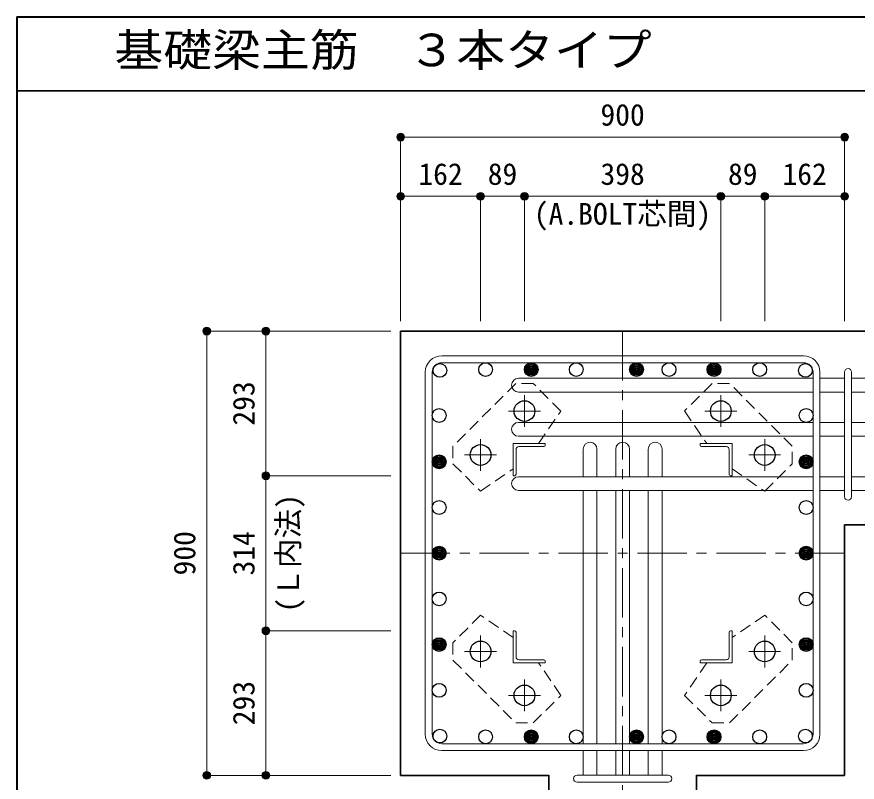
# Model space of a CAD drawing. Units: millimetres at full size, sheet at 1:20. Extents: x -3982 to 3969, y -2803 to 2801.
# Drawn here: x -3982 to -2278, y 1250 to 2801 of the extents above; entities that cross this region are included whole.
import ezdxf
from ezdxf.enums import TextEntityAlignment as Align

# ---------------------------------------------------------------- set-up
doc = ezdxf.new("R2010")
doc.units = ezdxf.units.MM
doc.header["$LTSCALE"] = 20
doc.header["$PDMODE"] = 32
doc.header["$PDSIZE"] = 12
doc.linetypes.add('CHAIN1', pattern=[8, 5, -1, 1, -1])
doc.linetypes.add('DASHED1', pattern=[1.8, 1.2, -0.6])
for name, color, linetype, lineweight in [('6-1_躯体線', 2, 'Continuous', 35), ('6-2_A.Bolt_', 4, 'Continuous', 9), ('6-3_柱型主筋', 4, 'Continuous', 9), ('6-4_フープ', 7, 'Continuous', 18), ('6-5_梁主筋', 7, 'Continuous', 18), ('6-6_S.T.P.', 7, 'Continuous', 18), ('6-7_文字', 7, 'Continuous', 18), ('6-9', 4, 'DASHED1', 9), ('6-D_寸法', 4, 'Continuous', 9), ('F-0_枠', 6, 'Continuous', 40)]:
    doc.layers.add(name, color=color, linetype=linetype, lineweight=lineweight)
doc.styles.add('ＭＳ ゴシック', font='')
doc.styles.get('ＭＳ ゴシック').set_extended_font_data('MS Gothic')

msp = doc.modelspace()

# ---------------------------------------------------------------- linework, layer by layer
at = {"layer": '6-1_躯体線'}
for p, q in [((-3203.87, 1264.12), (-3203.87, 2164.12)), ((-1903.87, 2164.12), (-3203.87, 2164.12)), ((-2303.87, 1264.12), (-2303.87, 1771.62)), ((-1903.87, 1771.62), (-2303.87, 1771.62)), ((-2903.37, 1264.12), (-3203.87, 1264.12)), ((-2903.37, 864.39), (-2903.37, 1264.39)), ((-2604.37, 864.39), (-2604.37, 1264.39)), ((-2303.87, 1264.12), (-2604.37, 1264.12))]:
    msp.add_line(p, q, dxfattribs=at)
at = {"layer": '6-2_A.Bolt_', "linetype": 'CHAIN1'}
for p, q in [((-2952.87, 1969.92), (-2952.87, 2034.42)), ((-2554.87, 1969.92), (-2554.87, 2034.42)), ((-2920.67, 2002.12), (-2985.17, 2002.12)), ((-2587.07, 2002.12), (-2522.57, 2002.12)), ((-3041.87, 1880.92), (-3041.87, 1945.42)), ((-2465.87, 1880.92), (-2465.87, 1945.42)), ((-3009.67, 1913.12), (-3074.17, 1913.12)), ((-2498.07, 1913.12), (-2433.57, 1913.12)), ((-3041.87, 1547.32), (-3041.87, 1482.82)), ((-2465.87, 1547.33), (-2465.87, 1482.83)), ((-3009.67, 1515.12), (-3074.17, 1515.12)), ((-2498.07, 1515.13), (-2433.57, 1515.13)), ((-2952.87, 1458.32), (-2952.87, 1393.82)), ((-2554.87, 1458.33), (-2554.87, 1393.83)), ((-2920.67, 1426.12), (-2985.17, 1426.12)), ((-2587.07, 1426.13), (-2522.57, 1426.13))]:
    msp.add_line(p, q, dxfattribs=at)
at = {"layer": '6-2_A.Bolt_'}
for p, q in [((-2975.87, 1871.12), (-2975.87, 1936.12)), ((-2910.87, 1936.12), (-2975.87, 1936.12)), ((-2963.87, 1930.12), (-2913.87, 1930.12)), ((-2910.87, 1936.12), (-2910.87, 1933.12)), ((-2596.87, 1936.12), (-2596.87, 1933.12)), ((-2596.87, 1936.12), (-2531.87, 1936.12)), ((-2543.87, 1930.12), (-2593.87, 1930.12)), ((-2531.87, 1871.12), (-2531.87, 1936.12)), ((-2969.87, 1924.12), (-2969.87, 1874.12)), ((-2537.87, 1924.12), (-2537.87, 1874.12)), ((-2975.87, 1871.12), (-2972.87, 1871.12)), ((-2531.87, 1871.12), (-2534.87, 1871.12)), ((-2975.87, 1557.12), (-2972.87, 1557.12)), ((-2975.87, 1557.12), (-2975.87, 1492.12)), ((-2969.87, 1504.12), (-2969.87, 1554.13)), ((-2537.87, 1504.13), (-2537.87, 1554.12)), ((-2531.87, 1557.13), (-2534.87, 1557.13)), ((-2531.87, 1557.13), (-2531.87, 1492.13)), ((-2910.87, 1492.12), (-2975.87, 1492.12)), ((-2963.87, 1498.12), (-2913.87, 1498.12)), ((-2910.87, 1492.12), (-2910.87, 1495.12)), ((-2596.87, 1492.13), (-2596.87, 1495.13)), ((-2596.87, 1492.13), (-2531.87, 1492.13)), ((-2543.87, 1498.13), (-2593.87, 1498.13))]:
    msp.add_line(p, q, dxfattribs=at)
at = {"layer": '6-2_A.Bolt_', "color": 3, "lineweight": 25}
for centre in [(-2952.87, 2002.12), (-2554.87, 2002.12), (-3041.87, 1913.12), (-2465.87, 1913.12), (-3041.87, 1515.12), (-2465.87, 1515.13), (-2952.87, 1426.12), (-2554.87, 1426.13)]:
    msp.add_circle(centre, 21, dxfattribs=at)
at = {"layer": '6-2_A.Bolt_'}
for centre, radius, start, end in [((-2963.87, 1924.12), 6, 90, 180), ((-2913.87, 1933.12), 3, 270, 0), ((-2593.87, 1933.12), 3, 180, 270), ((-2543.87, 1924.12), 6, 0, 90), ((-2972.87, 1874.12), 3, 270, 0), ((-2534.87, 1874.12), 3, 180, 270), ((-2972.87, 1554.13), 3, 0, 90), ((-2534.87, 1554.12), 3, 90, 180), ((-2963.87, 1504.12), 6, 180, 270), ((-2543.87, 1504.13), 6, 270, 0), ((-2913.87, 1495.12), 3, 0, 90), ((-2593.87, 1495.13), 3, 90, 180)]:
    msp.add_arc(centre, radius, start, end, dxfattribs=at)
at = {"layer": '6-3_柱型主筋', "color": 3, "lineweight": 25}
for centre in [(-3124.26, 2084.51), (-3031.66, 2086.12), (-2939.06, 2086.12), (-2847.87, 2086.12), (-2725.87, 2086.12), (-2659.87, 2086.12), (-2568.67, 2086.12), (-2476.08, 2086.12), (-2383.48, 2084.51), (-3125.87, 1993.12), (-2381.87, 1993.12), (-3125.87, 1899.32), (-2381.87, 1899.32), (-3125.87, 1806.72), (-2381.87, 1806.72), (-3125.87, 1714.12), (-2381.87, 1714.12), (-3125.87, 1621.53), (-2381.87, 1621.53), (-3125.87, 1528.93), (-2381.87, 1528.93), (-3125.87, 1436.33), (-2381.87, 1436.33), (-3124.26, 1343.74), (-3031.66, 1342.12), (-2939.06, 1342.12), (-2847.87, 1342.12), (-2725.87, 1342.12), (-2659.87, 1342.12), (-2568.67, 1342.12), (-2476.08, 1342.12), (-2383.48, 1343.74)]:
    msp.add_circle(centre, 14, dxfattribs=at)
at = {"layer": '6-3_柱型主筋'}
for centre, radius in [((-2939.06, 2086.12), 14), ((-2939.06, 2086.12), 12.44), ((-2939.06, 2086.12), 10.89), ((-2939.06, 2086.12), 9.33), ((-2725.87, 2086.12), 14), ((-2725.87, 2086.12), 12.44), ((-2725.87, 2086.12), 10.89), ((-2725.87, 2086.12), 9.33), ((-2568.67, 2086.12), 14), ((-2568.67, 2086.12), 12.44), ((-2568.67, 2086.12), 10.89), ((-2568.67, 2086.12), 9.33), ((-2939.06, 2086.12), 7.78), ((-2939.06, 2086.12), 6.22), ((-2939.06, 2086.12), 4.67), ((-2939.06, 2086.12), 3.11), ((-2939.06, 2086.12), 1.56), ((-2725.87, 2086.12), 7.78), ((-2725.87, 2086.12), 6.22), ((-2725.87, 2086.12), 4.67), ((-2725.87, 2086.12), 3.11), ((-2725.87, 2086.12), 1.56), ((-2568.67, 2086.12), 7.78), ((-2568.67, 2086.12), 6.22), ((-2568.67, 2086.12), 4.67), ((-2568.67, 2086.12), 3.11), ((-2568.67, 2086.12), 1.56), ((-3125.87, 1899.32), 14), ((-3125.87, 1899.32), 12.44), ((-3125.87, 1899.32), 10.89), ((-3125.87, 1899.32), 9.33), ((-2381.87, 1899.32), 14), ((-2381.87, 1899.32), 12.44), ((-2381.87, 1899.32), 10.89), ((-2381.87, 1899.32), 9.33), ((-3125.87, 1899.32), 7.78), ((-3125.87, 1899.32), 6.22), ((-3125.87, 1899.32), 4.67), ((-3125.87, 1899.32), 3.11), ((-3125.87, 1899.32), 1.56), ((-2381.87, 1899.32), 7.78), ((-2381.87, 1899.32), 6.22), ((-2381.87, 1899.32), 4.67), ((-2381.87, 1899.32), 3.11), ((-2381.87, 1899.32), 1.56), ((-3125.87, 1714.12), 14), ((-3125.87, 1714.12), 12.44), ((-3125.87, 1714.12), 10.89), ((-3125.87, 1714.12), 9.33), ((-3125.87, 1714.12), 7.78), ((-2381.87, 1714.12), 14), ((-2381.87, 1714.12), 12.44), ((-2381.87, 1714.12), 10.89), ((-2381.87, 1714.12), 9.33), ((-2381.87, 1714.12), 7.78), ((-3125.87, 1714.12), 6.22), ((-3125.87, 1714.12), 4.67), ((-3125.87, 1714.12), 3.11), ((-3125.87, 1714.12), 1.56), ((-2381.87, 1714.12), 6.22), ((-2381.87, 1714.12), 4.67), ((-2381.87, 1714.12), 3.11), ((-2381.87, 1714.12), 1.56), ((-3125.87, 1528.93), 14), ((-3125.87, 1528.93), 12.44), ((-3125.87, 1528.93), 10.89), ((-3125.87, 1528.93), 9.33), ((-3125.87, 1528.93), 7.78), ((-3125.87, 1528.93), 6.22), ((-3125.87, 1528.93), 4.67), ((-2381.87, 1528.93), 14), ((-2381.87, 1528.93), 12.44), ((-2381.87, 1528.93), 10.89), ((-2381.87, 1528.93), 9.33), ((-2381.87, 1528.93), 7.78), ((-2381.87, 1528.93), 6.22), ((-2381.87, 1528.93), 4.67), ((-3125.87, 1528.93), 3.11), ((-3125.87, 1528.93), 1.56), ((-2381.87, 1528.93), 3.11), ((-2381.87, 1528.93), 1.56), ((-2939.06, 1342.12), 14), ((-2939.06, 1342.12), 12.44), ((-2939.06, 1342.12), 10.89), ((-2939.06, 1342.12), 9.33), ((-2939.06, 1342.12), 7.78), ((-2939.06, 1342.12), 6.22), ((-2939.06, 1342.12), 4.67), ((-2725.87, 1342.12), 14), ((-2725.87, 1342.12), 12.44), ((-2725.87, 1342.12), 10.89), ((-2725.87, 1342.12), 9.33), ((-2725.87, 1342.12), 7.78), ((-2725.87, 1342.12), 6.22), ((-2725.87, 1342.12), 4.67), ((-2568.67, 1342.12), 14), ((-2568.67, 1342.12), 12.44), ((-2568.67, 1342.12), 10.89), ((-2568.67, 1342.12), 9.33), ((-2568.67, 1342.12), 7.78), ((-2568.67, 1342.12), 6.22), ((-2568.67, 1342.12), 4.67), ((-2939.06, 1342.12), 3.11), ((-2939.06, 1342.12), 1.56), ((-2725.87, 1342.12), 3.11), ((-2725.87, 1342.12), 1.56), ((-2568.67, 1342.12), 3.11), ((-2568.67, 1342.12), 1.56)]:
    msp.add_circle(centre, radius, dxfattribs=at)
at = {"layer": '6-4_フープ'}
for p, q in [((-2387.37, 2114.12), (-3120.37, 2114.12)), ((-2387.37, 2100.12), (-3120.37, 2100.12)), ((-3153.87, 1347.62), (-3153.87, 2080.62)), ((-3139.87, 1347.62), (-3139.87, 2080.62)), ((-2367.87, 1347.62), (-2367.87, 2080.62)), ((-2353.87, 1347.62), (-2353.87, 2080.62)), ((-2387.37, 1328.12), (-3120.37, 1328.12)), ((-2387.37, 1314.12), (-3120.37, 1314.12))]:
    msp.add_line(p, q, dxfattribs=at)
for centre, radius, start, end in [((-3120.37, 2080.62), 33.5, 90, 180), ((-2387.37, 2080.62), 33.5, 0, 90), ((-3120.37, 2080.62), 19.5, 90, 180), ((-2387.37, 2080.62), 19.5, 0, 90), ((-3120.37, 1347.62), 33.5, 180, 270), ((-3120.37, 1347.62), 19.5, 180, 270), ((-2387.37, 1347.62), 33.5, 270, 0), ((-2387.37, 1347.62), 19.5, 270, 0)]:
    msp.add_arc(centre, radius, start, end, dxfattribs=at)
at = {"layer": '6-5_梁主筋'}
for p, q in [((-2964.87, 2068.51), (-2367.87, 2068.51)), ((-2303.87, 2068.51), (-2353.87, 2068.51)), ((-2153.87, 2068.51), (-2289.87, 2068.51)), ((-2964.87, 2040.51), (-2367.87, 2040.51)), ((-2303.87, 2040.51), (-2353.87, 2040.51)), ((-2153.87, 2040.51), (-2289.87, 2040.51)), ((-2964.87, 1979.12), (-2367.87, 1979.12)), ((-2303.87, 1979.12), (-2353.87, 1979.12)), ((-2153.87, 1979.12), (-2289.87, 1979.12)), ((-2964.87, 1951.12), (-2367.87, 1951.12)), ((-2303.87, 1951.12), (-2353.87, 1951.12)), ((-2153.87, 1951.12), (-2289.87, 1951.12)), ((-2833.87, 1925.12), (-2833.87, 1869.12)), ((-2805.87, 1925.12), (-2805.87, 1869.12)), ((-2767.87, 1925.12), (-2767.87, 1869.12)), ((-2739.87, 1925.12), (-2739.87, 1869.12)), ((-2701.87, 1925.12), (-2701.87, 1869.12)), ((-2673.87, 1925.12), (-2673.87, 1869.12)), ((-2964.87, 1869.12), (-2367.87, 1869.12)), ((-2303.87, 1869.12), (-2353.87, 1869.12)), ((-2153.87, 1869.12), (-2289.87, 1869.12)), ((-2964.87, 1841.12), (-2367.87, 1841.12)), ((-2833.87, 1841.12), (-2833.87, 1328.12)), ((-2805.87, 1841.12), (-2805.87, 1328.12)), ((-2767.87, 1841.12), (-2767.87, 1328.12)), ((-2739.87, 1841.12), (-2739.87, 1328.12)), ((-2701.87, 1841.12), (-2701.87, 1328.12)), ((-2673.87, 1841.12), (-2673.87, 1328.12)), ((-2303.87, 1841.12), (-2353.87, 1841.12)), ((-2153.87, 1841.12), (-2289.87, 1841.12)), ((-2833.87, 1314.12), (-2833.87, 1264.12)), ((-2805.87, 1314.12), (-2805.87, 1264.12)), ((-2767.87, 1314.12), (-2767.87, 1264.12)), ((-2739.87, 1314.12), (-2739.87, 1264.12)), ((-2701.87, 1314.12), (-2701.87, 1264.12)), ((-2673.87, 1314.12), (-2673.87, 1264.12))]:
    msp.add_line(p, q, dxfattribs=at)
for centre, start, end in [((-2964.87, 2054.51), 90, 180), ((-2964.87, 2054.51), 180, 270), ((-2964.87, 1965.12), 90, 180), ((-2964.87, 1965.12), 180, 270), ((-2819.87, 1925.12), 90, 180), ((-2819.87, 1925.12), 0, 90), ((-2753.87, 1925.12), 90, 180), ((-2753.87, 1925.12), 0, 90), ((-2687.87, 1925.12), 90, 180), ((-2687.87, 1925.12), 0, 90), ((-2964.87, 1855.12), 90, 180), ((-2964.87, 1855.12), 180, 270)]:
    msp.add_arc(centre, 14, start, end, dxfattribs=at)
at = {"layer": '6-6_S.T.P.'}
for p, q in [((-2303.87, 1828.62), (-2303.87, 2081.01)), ((-2303.87, 1828.62), (-2303.87, 2080.62)), ((-2303.87, 1828.62), (-2303.87, 2080.62)), ((-2303.87, 1828.62), (-2303.87, 2080.62)), ((-2289.87, 1828.62), (-2289.87, 2081.01)), ((-2289.87, 1828.62), (-2289.87, 2080.62)), ((-2289.87, 1828.62), (-2289.87, 2080.62)), ((-2289.87, 1828.62), (-2289.87, 2080.62)), ((-2846.37, 1264.39), (-2661.37, 1264.39)), ((-2846.37, 1250.39), (-2661.37, 1250.39))]:
    msp.add_line(p, q, dxfattribs=at)
for centre, start, end in [((-2296.87, 2081.01), 0, 180), ((-2296.87, 2081.01), 0, 180), ((-2296.87, 2081.01), 0, 180), ((-2296.87, 2081.01), 0, 180), ((-2296.87, 1828.62), 180, 0), ((-2296.87, 1828.62), 180, 0), ((-2296.87, 1828.62), 180, 0), ((-2296.87, 1828.62), 180, 0), ((-2846.37, 1257.39), 90, 270), ((-2846.37, 1257.39), 90, 270), ((-2846.37, 1257.39), 90, 270), ((-2846.37, 1257.39), 90, 270), ((-2661.37, 1257.39), 270, 90), ((-2661.37, 1257.39), 270, 90), ((-2661.37, 1257.39), 270, 90), ((-2661.37, 1257.39), 270, 90)]:
    msp.add_arc(centre, 7, start, end, dxfattribs=at)
at = {"layer": '6-9'}
for p, q in [((-2970.47, 2058.02), (-3097.77, 1930.72)), ((-2935.17, 2058.02), (-2970.47, 2058.02)), ((-2879.27, 2002.12), (-2935.17, 2058.02)), ((-2537.27, 2058.02), (-2572.57, 2058.02)), ((-2409.97, 1930.72), (-2537.27, 2058.02)), ((-2924.64, 1936.12), (-2879.27, 2002.12)), ((-3097.77, 1930.72), (-3097.77, 1895.42)), ((-2409.97, 1895.42), (-2409.97, 1930.72)), ((-2465.87, 1839.52), (-2409.97, 1895.42)), ((-2531.87, 1884.9), (-2465.87, 1839.52)), ((-3041.87, 1588.72), (-3097.77, 1532.82)), ((-2975.87, 1543.35), (-3041.87, 1588.72)), ((-3097.77, 1532.82), (-3097.77, 1497.52)), ((-2409.97, 1497.53), (-2409.97, 1532.83)), ((-3097.77, 1497.52), (-2970.47, 1370.22)), ((-2583.09, 1492.13), (-2628.47, 1426.13)), ((-2537.27, 1370.23), (-2409.97, 1497.53)), ((-2628.47, 1426.13), (-2572.57, 1370.23)), ((-2970.47, 1370.22), (-2935.17, 1370.22)), ((-2572.57, 1370.23), (-2537.27, 1370.23))]:
    msp.add_line(p, q, dxfattribs=at)
for points in [[(-2572.57, 2058.02), (-2628.47, 2002.22), (-2583.18, 1936.12)], [(-3097.77, 1895.42), (-3041.97, 1839.52), (-2975.87, 1884.81)], [(-2409.97, 1532.83), (-2465.77, 1588.73), (-2531.87, 1543.44)], [(-2935.17, 1370.22), (-2879.27, 1426.02), (-2924.56, 1492.12)]]:
    msp.add_lwpolyline(points, dxfattribs=at)
at = {"layer": '6-D_寸法'}
for p, q in [((-3203.87, 2557.15), (-2303.87, 2557.15)), ((-2303.87, 2557.15), (-2303.87, 2437.15)), ((-3203.87, 2437.15), (-3041.87, 2437.15)), ((-3041.87, 2437.15), (-3041.87, 2184.12)), ((-3041.87, 2437.15), (-2952.87, 2437.15)), ((-2952.87, 2437.15), (-2952.87, 2184.12)), ((-2952.87, 2437.15), (-2554.87, 2437.15)), ((-2952.87, 2437.15), (-2554.87, 2437.15)), ((-2554.87, 2437.15), (-2554.87, 2184.12)), ((-2554.87, 2437.15), (-2465.87, 2437.15)), ((-2465.87, 2437.15), (-2465.87, 2184.12)), ((-2465.87, 2437.15), (-2303.87, 2437.15)), ((-2303.87, 2437.15), (-2303.87, 2184.12)), ((-3596.89, 2164.12), (-3476.89, 2164.12)), ((-3596.89, 2164.12), (-3596.89, 1264.12)), ((-3476.89, 2164.12), (-3223.87, 2164.12)), ((-3476.89, 2164.12), (-3476.89, 1871.12)), ((-3476.89, 1871.12), (-3223.87, 1871.12)), ((-3476.89, 1871.12), (-3476.89, 1557.12)), ((-3476.89, 1871.12), (-3476.89, 1557.12)), ((-3476.89, 1557.12), (-3223.87, 1557.12)), ((-3476.89, 1557.12), (-3476.89, 1264.12))]:
    msp.add_line(p, q, dxfattribs=at)
at = {"layer": '6-D_寸法', "linetype": 'CHAIN1'}
for p, q in [((-2753.87, 2164.12), (-2753.87, 864.39)), ((-3203.87, 1714.12), (-2303.87, 1714.12))]:
    msp.add_line(p, q, dxfattribs=at)
at = {"layer": '6-D_寸法'}
for points in [[(-3203.87, 2557.15), (-3203.87, 2437.15), (-3203.87, 2184.12)], [(-3596.89, 1264.12), (-3476.89, 1264.12), (-3223.87, 1264.12)]]:
    msp.add_lwpolyline(points, dxfattribs=at)
for centre, radius in [((-3203.87, 2557.15), 8), ((-3203.87, 2557.15), 7.2), ((-3203.87, 2557.15), 6.4), ((-3203.87, 2557.15), 5.6), ((-3203.87, 2557.15), 4.8), ((-3203.87, 2557.15), 4), ((-3203.87, 2557.15), 3.2), ((-3203.87, 2557.15), 2.4), ((-3203.87, 2557.15), 1.6), ((-3203.87, 2557.15), 0.8), ((-2303.87, 2557.15), 8), ((-2303.87, 2557.15), 7.2), ((-2303.87, 2557.15), 6.4), ((-2303.87, 2557.15), 5.6), ((-2303.87, 2557.15), 4.8), ((-2303.87, 2557.15), 4), ((-2303.87, 2557.15), 3.2), ((-2303.87, 2557.15), 2.4), ((-2303.87, 2557.15), 1.6), ((-2303.87, 2557.15), 0.8), ((-3203.87, 2437.15), 8), ((-3203.87, 2437.15), 7.2), ((-3203.87, 2437.15), 6.4), ((-3203.87, 2437.15), 5.6), ((-3203.87, 2437.15), 4.8), ((-3203.87, 2437.15), 4), ((-3203.87, 2437.15), 3.2), ((-3203.87, 2437.15), 2.4), ((-3203.87, 2437.15), 1.6), ((-3203.87, 2437.15), 0.8), ((-3041.87, 2437.15), 8), ((-3041.87, 2437.15), 7.2), ((-3041.87, 2437.15), 6.4), ((-3041.87, 2437.15), 5.6), ((-3041.87, 2437.15), 4.8), ((-3041.87, 2437.15), 4), ((-3041.87, 2437.15), 3.2), ((-3041.87, 2437.15), 2.4), ((-3041.87, 2437.15), 1.6), ((-3041.87, 2437.15), 0.8), ((-2952.87, 2437.15), 8), ((-2952.87, 2437.15), 7.2), ((-2952.87, 2437.15), 6.4), ((-2952.87, 2437.15), 5.6), ((-2952.87, 2437.15), 4.8), ((-2952.87, 2437.15), 4), ((-2952.87, 2437.15), 3.2), ((-2952.87, 2437.15), 2.4), ((-2952.87, 2437.15), 1.6), ((-2952.87, 2437.15), 0.8), ((-2554.87, 2437.15), 8), ((-2554.87, 2437.15), 7.2), ((-2554.87, 2437.15), 6.4), ((-2554.87, 2437.15), 5.6), ((-2554.87, 2437.15), 4.8), ((-2554.87, 2437.15), 4), ((-2554.87, 2437.15), 3.2), ((-2554.87, 2437.15), 2.4), ((-2554.87, 2437.15), 1.6), ((-2554.87, 2437.15), 0.8), ((-2465.87, 2437.15), 8), ((-2465.87, 2437.15), 7.2), ((-2465.87, 2437.15), 6.4), ((-2465.87, 2437.15), 5.6), ((-2465.87, 2437.15), 4.8), ((-2465.87, 2437.15), 4), ((-2465.87, 2437.15), 3.2), ((-2465.87, 2437.15), 2.4), ((-2465.87, 2437.15), 1.6), ((-2465.87, 2437.15), 0.8), ((-2303.87, 2437.15), 8), ((-2303.87, 2437.15), 7.2), ((-2303.87, 2437.15), 6.4), ((-2303.87, 2437.15), 5.6), ((-2303.87, 2437.15), 4.8), ((-2303.87, 2437.15), 4), ((-2303.87, 2437.15), 3.2), ((-2303.87, 2437.15), 2.4), ((-2303.87, 2437.15), 1.6), ((-2303.87, 2437.15), 0.8), ((-3596.89, 2164.12), 8), ((-3596.89, 2164.12), 7.2), ((-3596.89, 2164.12), 6.4), ((-3596.89, 2164.12), 5.6), ((-3596.89, 2164.12), 4.8), ((-3596.89, 2164.12), 4), ((-3596.89, 2164.12), 3.2), ((-3596.89, 2164.12), 2.4), ((-3596.89, 2164.12), 1.6), ((-3596.89, 2164.12), 0.8), ((-3476.89, 2164.12), 8), ((-3476.89, 2164.12), 7.2), ((-3476.89, 2164.12), 6.4), ((-3476.89, 2164.12), 5.6), ((-3476.89, 2164.12), 4.8), ((-3476.89, 2164.12), 4), ((-3476.89, 2164.12), 3.2), ((-3476.89, 2164.12), 2.4), ((-3476.89, 2164.12), 1.6), ((-3476.89, 2164.12), 0.8), ((-3476.89, 1871.12), 8), ((-3476.89, 1871.12), 7.2), ((-3476.89, 1871.12), 6.4), ((-3476.89, 1871.12), 5.6), ((-3476.89, 1871.12), 4.8), ((-3476.89, 1871.12), 4), ((-3476.89, 1871.12), 3.2), ((-3476.89, 1871.12), 2.4), ((-3476.89, 1871.12), 1.6), ((-3476.89, 1871.12), 0.8), ((-3476.89, 1557.12), 8), ((-3476.89, 1557.12), 7.2), ((-3476.89, 1557.12), 6.4), ((-3476.89, 1557.12), 5.6), ((-3476.89, 1557.12), 4.8), ((-3476.89, 1557.12), 4), ((-3476.89, 1557.12), 3.2), ((-3476.89, 1557.12), 2.4), ((-3476.89, 1557.12), 1.6), ((-3476.89, 1557.12), 0.8), ((-3596.89, 1264.12), 8), ((-3596.89, 1264.12), 7.2), ((-3596.89, 1264.12), 6.4), ((-3596.89, 1264.12), 5.6), ((-3596.89, 1264.12), 4.8), ((-3596.89, 1264.12), 4), ((-3596.89, 1264.12), 3.2), ((-3596.89, 1264.12), 2.4), ((-3596.89, 1264.12), 1.6), ((-3596.89, 1264.12), 0.8), ((-3476.89, 1264.12), 8), ((-3476.89, 1264.12), 7.2), ((-3476.89, 1264.12), 6.4), ((-3476.89, 1264.12), 5.6), ((-3476.89, 1264.12), 4.8), ((-3476.89, 1264.12), 4), ((-3476.89, 1264.12), 3.2), ((-3476.89, 1264.12), 2.4), ((-3476.89, 1264.12), 1.6), ((-3476.89, 1264.12), 0.8)]:
    msp.add_circle(centre, radius, dxfattribs=at)
at = {"layer": '6-D_寸法', "color": 7}
for p in [(-3203.87, 2557.15), (-2303.87, 2557.15), (-3203.87, 2437.15), (-3041.87, 2437.15), (-2952.87, 2437.15), (-2554.87, 2437.15), (-2465.87, 2437.15), (-2303.87, 2437.15), (-3596.89, 2164.12), (-3476.89, 2164.12), (-3476.89, 1871.12), (-3476.89, 1557.12), (-3596.89, 1264.12), (-3476.89, 1264.12)]:
    msp.add_point(p, dxfattribs=at)
at = {"layer": 'F-0_枠'}
for q in [(3969.4, 2800.77), (-3981.92, -2796.83)]:
    msp.add_line((-3981.92, 2800.77), q, dxfattribs=at)
at = {"layer": 'F-0_枠', "color": 2, "lineweight": 35}
msp.add_line((-3981.92, 2650.77), (2482.4, 2650.77), dxfattribs=at)

# ---------------------------------------------------------------- texts
at = {"layer": '6-7_文字', "color": 2, "style": 'ＭＳ ゴシック', "width": 1.1}
msp.add_text('\u3000\u3000基礎梁主筋\u3000３本タイプ', height=65.98, dxfattribs=at).set_placement((-3981.92, 2680.77), align=Align.BOTTOM_LEFT)
at = {"layer": '6-D_寸法', "style": 'ＭＳ ゴシック'}
for s, p in [('900', (-2798.87, 2567.15)), ('162', (-3167.87, 2447.15)), ('89', (-3027.37, 2447.15)), ('398', (-2798.87, 2447.15)), ('89', (-2540.37, 2447.15)), ('162', (-2429.87, 2447.15)), ('(A.BOLT芯間)', (-2933.87, 2366.42))]:
    msp.add_text(s, height=43.99, dxfattribs=at).set_placement(p, align=Align.BOTTOM_LEFT)
for s, p in [('293', (-3486.89, 1972.62)), ('(Ｌ内法)', (-3396.68, 1594.12)), ('900', (-3606.89, 1669.12)), ('314', (-3486.89, 1669.12)), ('293', (-3486.89, 1365.62))]:
    msp.add_text(s, height=43.99, rotation=90, dxfattribs=at).set_placement(p, align=Align.BOTTOM_LEFT)

doc.saveas('drawing.dxf')
